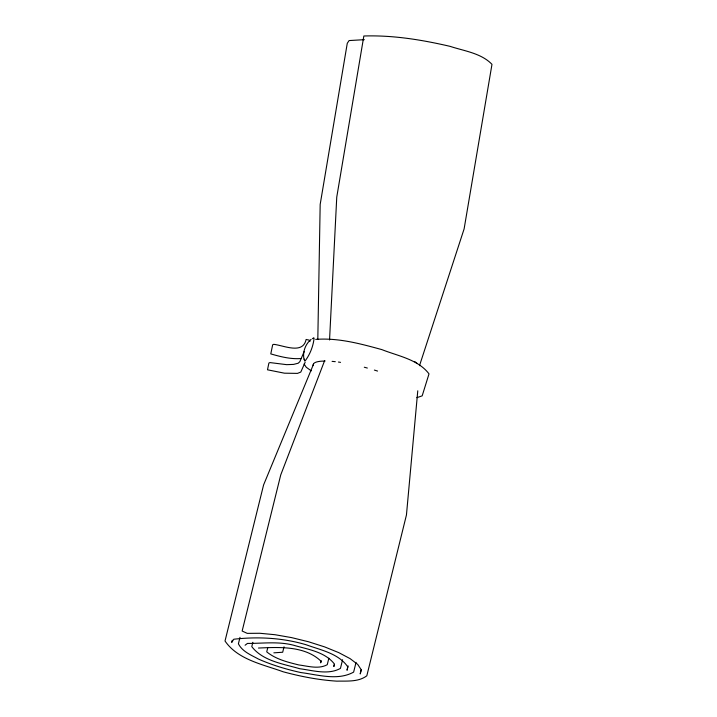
<?xml version="1.0" encoding="UTF-8"?>
<svg xmlns="http://www.w3.org/2000/svg" width="717" height="717" viewBox="0 0 717 717"><rect width="100%" height="100%" fill="white"/><g stroke="black" fill="none" stroke-linecap="round" stroke-linejoin="round"><path stroke-width="1.08" d="M304.277 359.056L304.591 360.992L305.227 360.785C310.031 354.359 313.195 346.32 314.082 338.343L313.759 337.752L312.424 338.711M317.81 339.455L320.176 204.417L347.27 43.298L349.098 40.564L364.344 39.677M329.551 339.975L336.757 197.121L363.842 36.002C392.934 35.061 421.901 39.802 450.151 46.372C464.356 51.059 481.161 53.121 491.979 64.333L464.114 228.893L419.49 365.697M417.769 390.81L406.449 514.967L366.817 675.808C358.249 682.234 346.876 680.899 336.793 681.15C318.617 679.994 300.692 676.507 283.125 671.775C262.978 664.399 237.865 659.783 225.021 641.007L263.596 484.916L313.517 364.209M232.245 640.245L231.708 642.414L233.796 639.232C257.941 636.49 282.623 637.807 306.016 644.717C320.499 650.023 338.549 653.339 347.79 666.837L347.037 670.252L348.112 665.914M240.007 637.314L238.403 643.821C242.409 651.681 251.156 655.069 258.478 659.075C272.057 665.089 286.316 669.337 300.79 672.546C317.864 674.724 337.617 680.989 353.633 672.107L356.044 662.347M252.859 642.298L251.784 646.635C262.861 661.074 283.269 663.897 299.787 668.737C312.926 670.413 328.126 675.235 340.441 668.396L342.592 659.73M267.8 647.532L266.724 651.861C275.821 659.29 287.616 662.167 298.783 664.937C307.987 666.102 318.626 669.481 327.257 664.695L328.861 658.188M284.031 646.824L282.686 652.237L273.849 652.837M321.198 660.671L320.66 662.84L321.028 661.208C304.877 645.685 279.146 647.119 258.478 648.043M334.391 664.381L333.853 666.541L334.409 664.023C324.989 651.744 307.647 649.351 293.594 645.228C278.411 641.24 262.879 643.49 247.464 643.418L245.089 645.228M361.296 669.624L360.221 673.953L361.171 669.651L357.711 664.417L350.075 658.618L338.782 652.64L324.604 646.886L308.507 641.76L291.586 637.61L274.996 634.715L259.868 633.272L247.24 633.371L242.149 631.032L280.732 474.941L324.667 360.552M305.173 362.228L300.781 372.069L297.492 373.387L284.416 373.181L267.495 369.802L268.893 363.035L269.977 362.578L286.657 364.657L293.558 364.406L298.191 363.223L299.84 361.682L304.125 351.68M311.124 339.338C305.361 344.079 302.449 352.038 304.008 359.369M416.837 397.684L422.179 395.847L429.008 373.871C418.092 359.396 397.98 356.017 381.928 349.636C360.427 343.739 338.2 337.653 315.695 339.392M301.463 358.491C291.066 359.423 280.697 356.761 270.784 353.902L272.675 344.769L273.724 344.33C283.735 345.397 302.968 354.79 306.123 339.455L309.144 340.109L310.049 341.337M311.25 370.85L306.267 367.256L304.071 364.012M414.731 361.619L417.24 363.528M313.186 365.58A52.601 10.638 15 0 1 318.814 361.493A51.884 10.495 15 0 1 325.07 361.054M332.096 361.368A51.884 10.495 15 0 1 335.287 361.682M338.424 362.058A51.884 10.495 15 0 1 340.539 362.354M364.29 367.238A51.884 10.495 15 0 1 367.346 368.045M374.373 370.08A51.884 10.495 15 0 1 377.554 371.065"/></g></svg>
